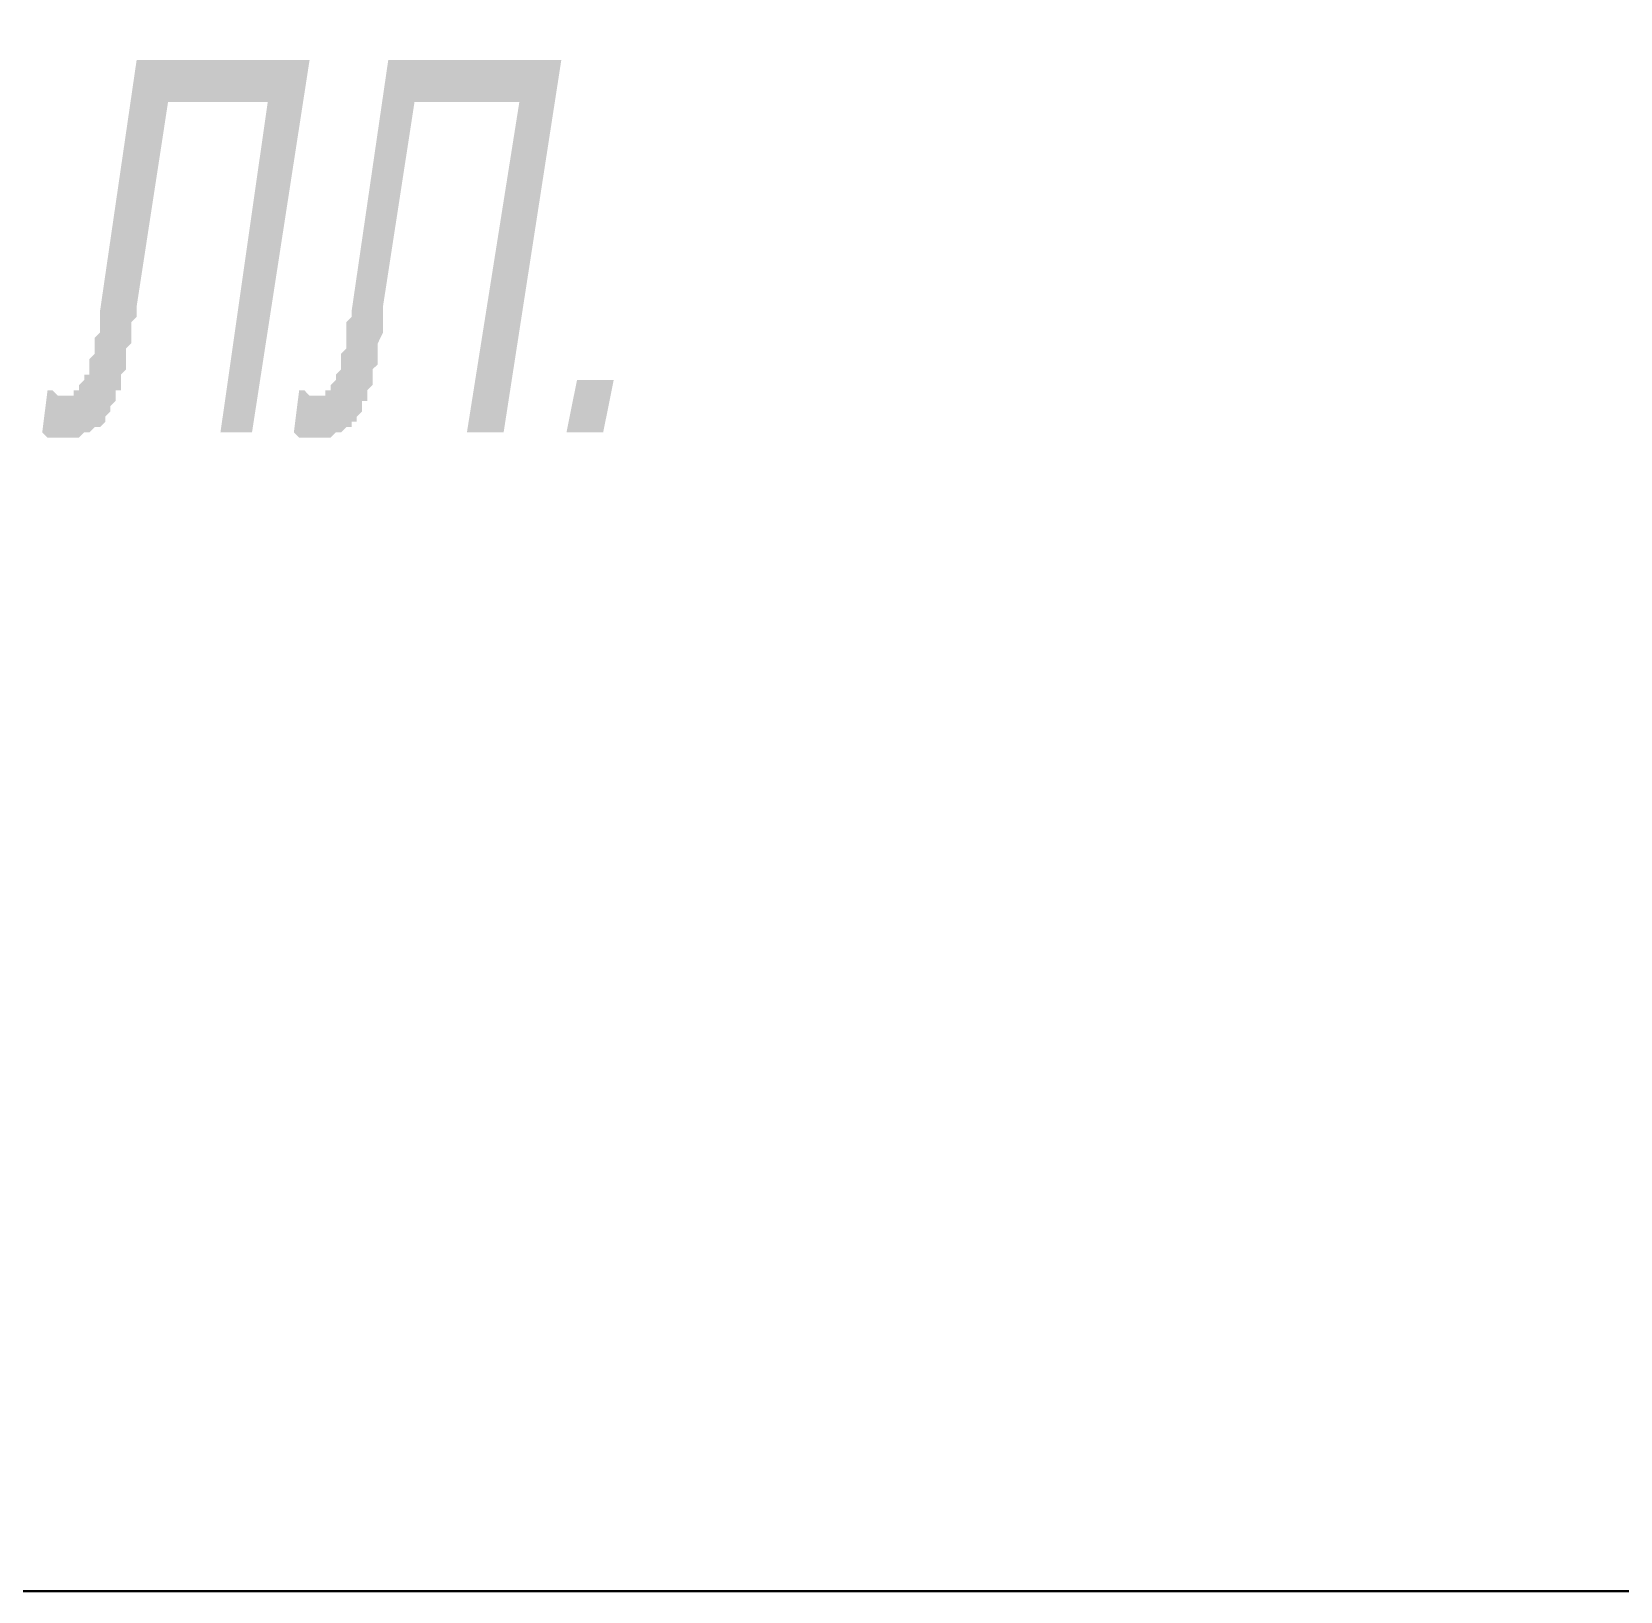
# Model space of a CAD drawing. Header units: millimetres. Extents: x 1372 to 666090, y 1285 to 31551.
# Drawn here: x 512708 to 513972, y 2747 to 3988 of the extents above; entities that cross this region are included whole.
import ezdxf

# ---------------------------------------------------------------- set-up
doc = ezdxf.new("R2010")
doc.units = ezdxf.units.MM
doc.layers.add('PDF _2D-чертеж - Общий_Ном._пера__21', color=7, linetype='Continuous')
doc.layers.add('PDF _75-АЗ Штамп', color=7, linetype='Continuous')

msp = doc.modelspace()

# ---------------------------------------------------------------- hatches: boundary and pattern name
at = {"layer": 'PDF _75-АЗ Штамп', "transparency": 33554559}
for points in [[(512791.4, 3965.4), (512929, 3965.4), (512883.2, 3669.2), (512858.1, 3669.2), (512895.7, 3932), (512816.4, 3932), (512791.4, 3769.3), (512791.4, 3761), (512787.2, 3756.8), (512787.2, 3752.6), (512787.2, 3748.5), (512787.2, 3740.1), (512783, 3736), (512783, 3731.8), (512783, 3727.6), (512783, 3723.4), (512783, 3719.3), (512778.9, 3715.1), (512778.9, 3710.9), (512778.9, 3706.8), (512778.9, 3702.6), (512774.7, 3702.6), (512774.7, 3698.4), (512774.7, 3694.2), (512774.7, 3694.2), (512770.5, 3690.1), (512770.5, 3690.1), (512770.5, 3685.9), (512770.5, 3685.9), (512766.4, 3681.7), (512766.4, 3677.6), (512766.4, 3677.6), (512762.2, 3673.4), (512762.2, 3673.4), (512758, 3673.4), (512753.8, 3669.2), (512753.8, 3669.2), (512749.7, 3669.2), (512745.5, 3665), (512745.5, 3665), (512741.3, 3665), (512737.2, 3665), (512733, 3665), (512733, 3665), (512733, 3665), (512728.8, 3665), (512728.8, 3665), (512724.6, 3665), (512720.5, 3665), (512716.3, 3669.2), (512716.3, 3669.2), (512720.5, 3702.6), (512724.6, 3702.6), (512728.8, 3698.4), (512733, 3698.4), (512733, 3698.4), (512737.2, 3698.4), (512737.2, 3698.4), (512737.2, 3698.4), (512741.3, 3698.4), (512741.3, 3702.6), (512745.5, 3702.6), (512745.5, 3706.8), (512749.7, 3710.9), (512749.7, 3710.9), (512749.7, 3715.1), (512753.8, 3715.1), (512753.8, 3719.3), (512753.8, 3723.4), (512753.8, 3723.4), (512753.8, 3727.6), (512758, 3731.8), (512758, 3736), (512758, 3740.1), (512758, 3744.3), (512762.2, 3748.5), (512762.2, 3756.8), (512762.2, 3761), (512762.2, 3765.2)], [(512991.6, 3965.4), (513129.3, 3965.4), (513083.4, 3669.2), (513054.2, 3669.2), (513095.9, 3932), (513012.5, 3932), (512987.4, 3769.3), (512987.4, 3761), (512987.4, 3756.8), (512987.4, 3752.6), (512987.4, 3748.5), (512983.3, 3740.1), (512983.3, 3736), (512983.3, 3731.8), (512983.3, 3727.6), (512983.3, 3723.4), (512979.1, 3719.3), (512979.1, 3715.1), (512979.1, 3710.9), (512979.1, 3706.8), (512974.9, 3702.6), (512974.9, 3702.6), (512974.9, 3698.4), (512974.9, 3694.2), (512970.7, 3694.2), (512970.7, 3690.1), (512970.7, 3690.1), (512970.7, 3685.9), (512970.7, 3685.9), (512966.6, 3681.7), (512966.6, 3677.6), (512962.4, 3677.6), (512962.4, 3673.4), (512958.2, 3673.4), (512958.2, 3673.4), (512954.1, 3669.2), (512949.9, 3669.2), (512949.9, 3669.2), (512945.7, 3665), (512941.5, 3665), (512941.5, 3665), (512937.4, 3665), (512933.2, 3665), (512933.2, 3665), (512933.2, 3665), (512929, 3665), (512924.9, 3665), (512924.9, 3665), (512920.7, 3665), (512916.5, 3669.2), (512916.5, 3669.2), (512920.7, 3702.6), (512924.9, 3702.6), (512929, 3698.4), (512929, 3698.4), (512933.2, 3698.4), (512933.2, 3698.4), (512933.2, 3698.4), (512937.4, 3698.4), (512941.5, 3698.4), (512941.5, 3702.6), (512945.7, 3702.6), (512945.7, 3706.8), (512949.9, 3710.9), (512949.9, 3710.9), (512949.9, 3715.1), (512949.9, 3715.1), (512954.1, 3719.3), (512954.1, 3723.4), (512954.1, 3723.4), (512954.1, 3727.6), (512954.1, 3731.8), (512958.2, 3736), (512958.2, 3740.1), (512958.2, 3744.3), (512958.2, 3748.5), (512958.2, 3756.8), (512962.4, 3761), (512962.4, 3765.2)]]:
    msp.add_hatch(color=256, dxfattribs=at).paths.add_polyline_path(points)

# ---------------------------------------------------------------- linework, layer by layer
at = {"layer": 'PDF _2D-чертеж - Общий_Ном._пера__21', "lineweight": 40}
msp.add_lwpolyline([(502246.6, 30865.3), (541355.6, 30865.3), (541355.6, 2747.4), (502246.6, 2747.4)], close=True, dxfattribs=at)
at = {"layer": 'PDF _75-АЗ Штамп', "lineweight": 18, "transparency": 33554559}
msp.add_solid([(513133.4, 3669.2), (513141.8, 3710.9), (513162.6, 3669.2), (513171, 3710.9)], dxfattribs=at)

doc.saveas('drawing.dxf')
